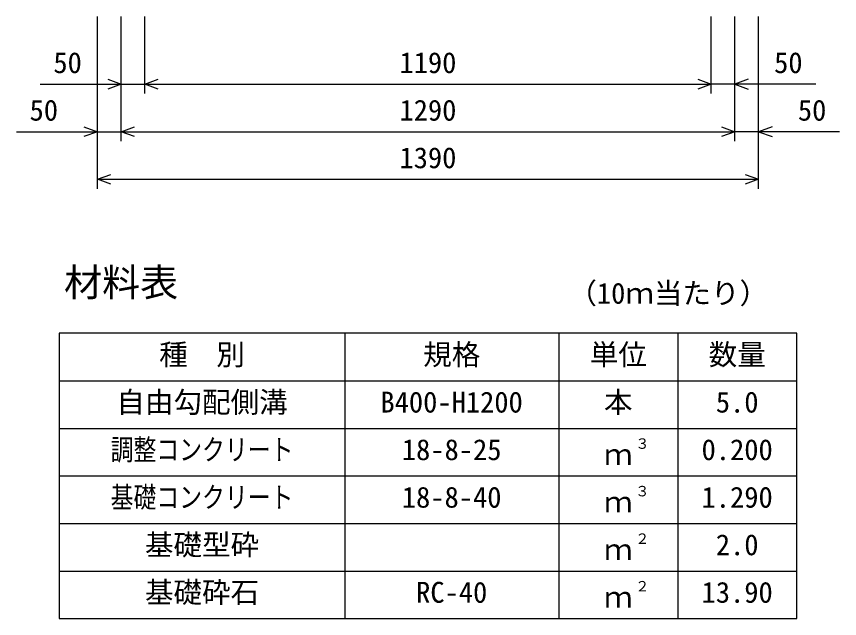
# Model space of a CAD drawing. Units: millimetres, scale not verified. Extents: x -16800 to 16800, y -5940 to 5940.
# Drawn here: x 5685 to 7415, y -3145 to -1879 of the extents above; entities that cross this region are included whole.
import ezdxf
from ezdxf.enums import TextEntityAlignment as Align

# ---------------------------------------------------------------- set-up
doc = ezdxf.new("R2010")
doc.units = ezdxf.units.MM
doc.header["$LTSCALE"] = 20
for name, color, linetype, lineweight in [('0-0_DIM', 7, 'Continuous', 25), ('0-3_HYO', 3, 'Continuous', 25), ('0-4_HYO2', 4, 'Continuous', 25), ('0-6_TXT', 7, 'Continuous', 25)]:
    doc.layers.add(name, color=color, linetype=linetype, lineweight=lineweight)
doc.styles.add('ＭＳ ゴシック', font='')
doc.styles.get('ＭＳ ゴシック').set_extended_font_data('MS Gothic')

msp = doc.modelspace()

# ---------------------------------------------------------------- linework, layer by layer
at = {"layer": '0-0_DIM'}
for p, q in [((5855, -2241.05), (5855, -1878.71)), ((5905, -2141.05), (5905, -1878.71)), ((5955, -2041.05), (5955, -1878.71)), ((7145, -2041.05), (7145, -1878.71)), ((7195, -2141.05), (7195, -1878.71)), ((7245, -2241.05), (7245, -1878.71)), ((5735, -2021.05), (5955, -2021.05)), ((5955, -2021.05), (7145, -2021.05)), ((7365, -2021.05), (7145, -2021.05)), ((5685, -2121.05), (5905, -2121.05)), ((5905, -2121.05), (7195, -2121.05)), ((7415, -2121.05), (7195, -2121.05)), ((5855, -2221.05), (7245, -2221.05))]:
    msp.add_line(p, q, dxfattribs=at)
for points in [[(5876.81, -2010.79), (5905, -2021.05), (5876.81, -2031.31)], [(5983.19, -2031.31), (5955, -2021.05), (5983.19, -2010.79)], [(7116.81, -2010.79), (7145, -2021.05), (7116.81, -2031.31)], [(7223.19, -2010.79), (7195, -2021.05), (7223.19, -2031.31)], [(5826.81, -2110.79), (5855, -2121.05), (5826.81, -2131.31)], [(5933.19, -2131.31), (5905, -2121.05), (5933.19, -2110.79)], [(7166.81, -2110.79), (7195, -2121.05), (7166.81, -2131.31)], [(7273.19, -2110.79), (7245, -2121.05), (7273.19, -2131.31)], [(5883.19, -2231.31), (5855, -2221.05), (5883.19, -2210.79)], [(7216.81, -2210.79), (7245, -2221.05), (7216.81, -2231.31)]]:
    msp.add_lwpolyline(points, dxfattribs=at)
at = {"layer": '0-3_HYO'}
for p, q in [((6375, -2545), (6375, -3145)), ((6825, -2545), (6825, -3145)), ((7075, -2545), (7075, -3145)), ((5775, -2645), (7325, -2645))]:
    msp.add_line(p, q, dxfattribs=at)
msp.add_lwpolyline([(5775, -3145), (7325, -3145), (7325, -2545), (5775, -2545)], close=True, dxfattribs=at)
at = {"layer": '0-4_HYO2'}
for p, q in [((5775, -2745), (7325, -2745)), ((5775, -2845), (7325, -2845)), ((5775, -2945), (7325, -2945)), ((5775, -3045), (7325, -3045))]:
    msp.add_line(p, q, dxfattribs=at)

# ---------------------------------------------------------------- texts
at = {"layer": '0-0_DIM', "style": 'ＭＳ ゴシック'}
for s, p in [('50', (5762.56, -2011.05)), ('1190', (6490, -2011.05)), ('50', (7277.44, -2011.05)), ('50', (5712.56, -2111.05)), ('1290', (6490, -2111.05)), ('50', (7327.44, -2111.05)), ('1390', (6490, -2211.05))]:
    msp.add_text(s, height=43.99, dxfattribs=at).set_placement(p, align=Align.BOTTOM_LEFT)
at = {"layer": '0-6_TXT', "style": 'ＭＳ ゴシック'}
for s, height, p in [('材料表', 58.65, (5785, -2485)), ('（10ｍ当たり）', 43.99, (6845, -2496)), ('種\u3000別', 43.99, (5985, -2625)), ('規格', 43.99, (6540, -2625)), ('単位', 43.99, (6890, -2625)), ('数量', 43.99, (7140, -2625)), ('自由勾配側溝', 43.99, (5895, -2725)), ('本', 43.99, (6920, -2725)), ('B400-H1200', 43.99, (6450, -2725)), ('5.0', 43.99, (7155, -2725)), ('３', 21.99, (6985.54, -2794.63)), ('18-8-25', 43.99, (6495, -2825)), ('0.200', 43.99, (7125, -2825)), ('ｍ', 43.99, (6920, -2835)), ('18-8-40', 43.99, (6495, -2925)), ('３', 21.99, (6985.54, -2894.63)), ('1.290', 43.99, (7125, -2925)), ('ｍ', 43.99, (6920, -2935)), ('基礎型砕', 43.99, (5955, -3025)), ('２', 21.99, (6985.54, -2994.63)), ('2.0', 43.99, (7155, -3025)), ('ｍ', 43.99, (6920, -3035)), ('基礎砕石', 43.99, (5955, -3125)), ('RC-40', 43.99, (6525, -3125)), ('２', 21.99, (6985.54, -3094.63)), ('13.90', 43.99, (7125, -3125)), ('ｍ', 43.99, (6920, -3135))]:
    msp.add_text(s, height=height, dxfattribs=at).set_placement(p, align=Align.BOTTOM_LEFT)
at = {"layer": '0-6_TXT', "style": 'ＭＳ ゴシック', "width": 0.8}
for s, p in [('調整コンクリート', (5883, -2825)), ('基礎コンクリート', (5883, -2925))]:
    msp.add_text(s, height=43.99, dxfattribs=at).set_placement(p, align=Align.BOTTOM_LEFT)

doc.saveas('drawing.dxf')
